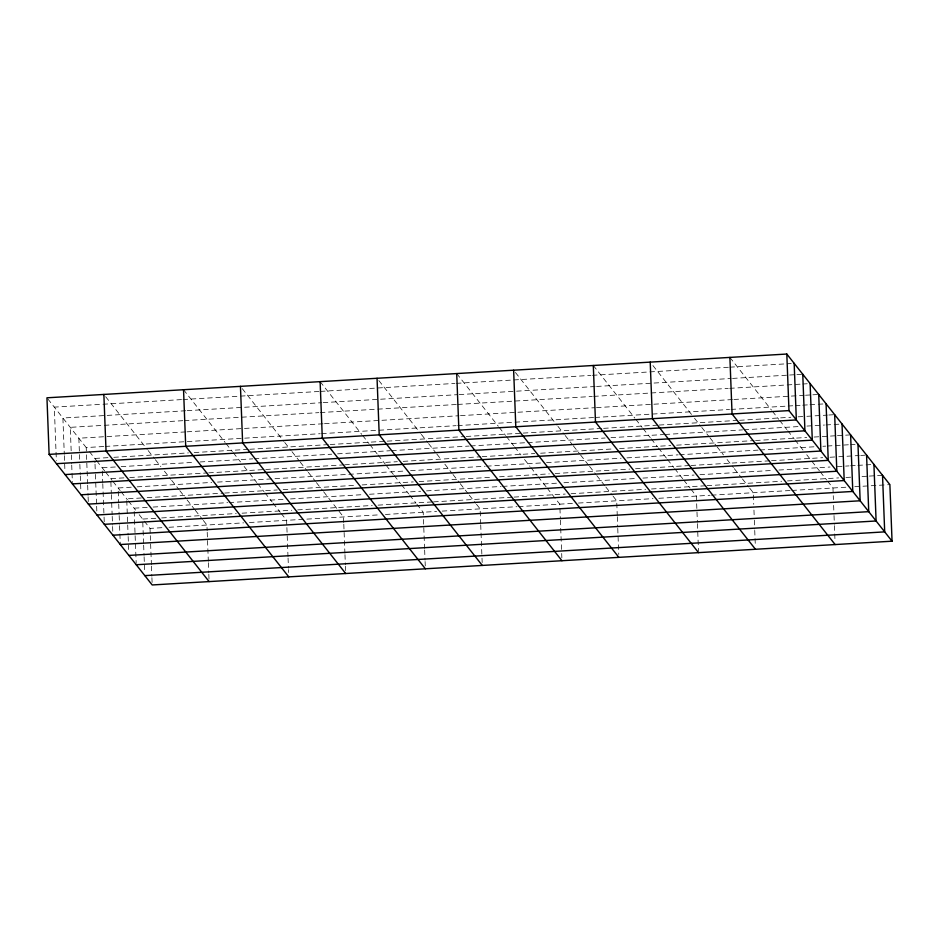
<?xml version="1.0" encoding="UTF-8"?>
<svg xmlns="http://www.w3.org/2000/svg" width="939" height="939" viewBox="0 0 939 939"><rect width="100%" height="100%" fill="white"/><g stroke="black" fill="none" stroke-linecap="round" stroke-linejoin="round"><path stroke-width="0.7" stroke-dasharray="4.7 3.52" d="M181.52 399.603L54.309 407.127L56.375 460.791M182.988 399.521L318.967 391.481M320.422 391.387L454.946 383.429M456.413 383.347L590.924 375.389M592.392 375.307L728.371 367.255M729.838 367.172L791.248 363.546M185.722 410.754L62.901 418.019L64.298 454.276M187.19 410.66L321.701 402.702M323.169 402.62L457.692 394.662M459.148 394.58L595.126 386.528M596.594 386.445L731.117 378.487M732.573 378.405L788.138 375.119M789.593 375.025L795.45 374.684M796.906 374.591L802.763 374.25M182.847 420.684L70.261 427.339L71.27 453.443M184.314 420.59L318.837 412.644M320.293 412.55L456.272 404.509M457.739 404.427L592.263 396.469M593.718 396.375L728.241 388.417M729.697 388.335L801.343 384.098M802.81 384.016L807.2 383.746M185.593 431.917L78.853 438.22L79.803 462.88M187.049 431.823L323.039 423.782M324.495 423.7L459.018 415.742M460.474 415.648L594.997 407.69M596.465 407.608L732.443 399.568M733.899 399.474L804.089 395.331M805.545 395.237L811.402 394.896M812.857 394.803L818.714 394.462M103.76 446.518L86.212 447.551L86.435 453.349M105.227 446.424L320.164 433.712M321.619 433.63L456.143 425.672M457.61 425.59L593.589 417.538M595.044 417.456L729.568 409.498M731.035 409.416L786.589 406.129M788.056 406.035L793.901 405.695M795.368 405.601L801.213 405.261M802.681 405.178L808.526 404.826M809.993 404.744L824.606 403.876M107.962 457.657L94.804 458.432L94.968 462.786M113.807 457.316L188.387 452.903M194.232 452.551L248.33 449.358M249.797 449.265L328.756 444.593M330.211 444.511L385.776 441.224M387.232 441.142L464.735 436.553M466.19 436.471L521.755 433.184M523.223 433.09L602.181 428.419M603.636 428.337L657.734 425.132M659.201 425.05L738.16 420.379M739.615 420.296L790.791 417.268M798.103 416.834L805.416 416.4M806.883 416.317L827.353 415.108M828.808 415.015L834.665 414.674M115.321 466.988L102.163 467.763L102.727 482.27M121.178 466.636L194.279 462.317M200.136 461.965L252.767 458.854M254.234 458.772L331.725 454.183M337.571 453.842L390.213 450.72M391.68 450.638L469.171 446.06M470.627 445.966L526.192 442.68M527.659 442.598L605.15 438.008M610.996 437.668L663.638 434.557M665.105 434.464L742.596 429.886M744.064 429.792L798.162 426.599M806.93 426.071L824.477 425.038M825.944 424.956L839.102 424.17M123.913 477.869L110.755 478.644L111.307 493.151M129.758 477.517L207.261 472.939M208.716 472.857L264.282 469.57M265.749 469.477L343.24 464.899M344.707 464.805L397.338 461.695M403.183 461.354L480.686 456.765M482.141 456.683L534.784 453.56M540.629 453.22L613.742 448.889M619.587 448.549L670.763 445.52M676.62 445.18L754.111 440.591M755.566 440.508L806.742 437.48M814.054 437.046L835.992 435.743M837.447 435.661L850.617 434.886M131.272 487.2L118.114 487.975L118.678 502.482M137.129 486.848L211.698 482.435M217.543 482.094L404.697 471.026M410.554 470.674L485.123 466.26M486.578 466.178L540.688 462.974M546.533 462.634L621.102 458.22M626.947 457.88L678.122 454.852M679.59 454.758L758.548 450.086M760.015 450.004L814.113 446.8M822.881 446.283L825.804 446.119M827.271 446.025L849.196 444.734M850.664 444.64L855.053 444.382M141.331 497.987L126.706 498.855L127.657 523.516M147.177 497.647L223.212 493.151M224.667 493.057L277.31 489.947M283.155 489.606L356.268 485.275M362.114 484.935L413.289 481.907M419.134 481.554L492.247 477.235M499.56 476.801L549.268 473.866M555.125 473.514L629.693 469.101M635.539 468.761L689.637 465.556M691.104 465.474L770.062 460.803M771.518 460.72L822.693 457.692M830.006 457.258L837.318 456.824M838.785 456.741L859.255 455.521M860.711 455.438L865.101 455.18M147.223 507.412L134.066 508.187L135.075 534.291M153.08 507.06L227.649 502.647M229.104 502.565L284.67 499.278M290.515 498.926L363.628 494.607M369.473 494.254L420.649 491.238M426.506 490.886L501.074 486.472M502.529 486.39L558.095 483.104M563.952 482.752L637.053 478.432M642.898 478.092L694.074 475.064M699.931 474.711L773.032 470.392M778.889 470.04L830.064 467.012M837.377 466.589L849.067 465.897M850.534 465.803L856.38 465.462M857.847 465.368L871.005 464.594M155.815 518.293L142.658 519.067L143.608 543.728M161.661 517.941L236.241 513.527M242.086 513.187L291.794 510.241M297.651 509.9L372.22 505.487M378.065 505.147L432.163 501.942M433.63 501.86L512.588 497.189M514.044 497.095L565.219 494.067M571.076 493.726L645.645 489.313M651.49 488.973L705.588 485.768M707.055 485.686L781.624 481.273M787.469 480.921L838.644 477.904M845.957 477.47L853.269 477.035M862.049 476.519L867.894 476.167M869.35 476.085L882.519 475.31M144.289 521.145L150.017 528.399L163.175 527.612M168.997 527.272L243.6 522.859M249.445 522.518L379.579 514.818M385.424 514.466L436.6 511.438M442.163 511.109L517.025 506.684M518.481 506.602L572.919 503.386M578.436 503.058L653.004 498.644M658.849 498.292L710.025 495.276M711.492 495.182L790.45 490.51M791.917 490.428L847.553 487.13M854.783 486.707L889.879 484.63M729.896 357.407L771.482 410.097M772.386 411.247L778.713 419.264M779.616 420.414L786.859 429.581M787.762 430.719L794.089 438.736M794.993 439.886L803.127 450.192M806.742 454.781L819.407 470.815M820.31 471.965L826.637 479.982M827.541 481.12L832.963 487.998L833.409 499.607M652.934 365.553L693.616 417.104M694.52 418.254L700.846 426.271M701.75 427.421L708.98 436.576M709.896 437.727L716.222 445.743M717.126 446.894L723.453 454.91M727.068 459.488L733.394 467.505M734.298 468.655L741.54 477.822M742.444 478.96L748.77 486.989M749.674 488.127L753.289 492.717L753.735 504.313M593.307 365.482L634.893 418.184M635.797 419.322L642.123 427.351M643.027 428.489L650.269 437.656M651.173 438.806L657.5 446.823M658.403 447.962L666.537 458.279M667.441 459.417L673.768 467.434M674.672 468.584L682.817 478.89M683.721 480.04L690.048 488.057M690.951 489.207L696.374 496.074L696.938 510.581M515.441 372.49L557.027 425.179M557.93 426.329L564.257 434.346M565.161 435.496L572.403 444.663M573.306 445.802L579.633 453.819M580.537 454.969L588.671 465.274M589.575 466.425L595.901 474.441M596.805 475.592L604.951 485.897M605.855 487.048L612.181 495.064M613.085 496.215L616.7 500.792L617.252 515.3M456.718 373.569L498.304 426.259M499.208 427.409L505.534 435.426M506.438 436.565L513.68 445.732M514.584 446.882L520.91 454.899M524.525 459.476L529.948 466.354M530.852 467.505L537.178 475.521M538.082 476.66L546.228 486.977M547.132 488.116L559.785 504.161L560.348 518.657M378.851 380.565L420.437 433.266M421.341 434.405L427.668 442.433M428.571 443.572L435.813 452.739M436.717 453.889L441.236 459.617M444.851 464.195L452.082 473.362M452.985 474.5L459.312 482.529M460.216 483.667L468.361 493.973M469.265 495.123L475.592 503.14M476.496 504.29L480.111 508.868L480.662 523.375M320.129 381.645L361.715 434.334M362.618 435.485L368.945 443.501M369.86 444.652L377.091 453.819M377.994 454.957L385.225 464.124M386.129 465.274L393.359 474.43M394.263 475.58L400.589 483.597M401.505 484.747L408.735 493.902M409.639 495.053L415.965 503.069M416.869 504.22L423.196 512.236L423.419 518.035M242.262 388.652L283.848 441.342M284.752 442.492L291.078 450.509M291.982 451.659L299.224 460.814M300.128 461.965L307.358 471.132M308.262 472.27L315.492 481.437M316.396 482.587L322.723 490.604M323.626 491.743L338.099 510.077M339.002 511.227L343.521 516.955L343.744 522.753M183.539 389.72L225.125 442.422M226.029 443.56L232.367 451.589M233.271 452.727L240.501 461.894M244.117 466.472L248.635 472.2M249.539 473.35L256.77 482.517M257.673 483.655L264.012 491.672M264.915 492.822L272.146 501.989M273.049 503.128L280.28 512.295M281.184 513.445L286.606 520.312L286.829 526.122M105.673 396.728L147.259 449.417M148.162 450.567L154.489 458.584M155.393 459.734L160.827 466.601M164.442 471.19L170.769 479.207M171.673 480.357L178.903 489.512M179.807 490.663L186.133 498.679M187.037 499.83L194.279 508.997M195.183 510.135L202.413 519.302M203.317 520.452L206.932 525.03L207.155 530.828M47.854 398.946L88.536 450.497M89.44 451.647L96.435 460.509M96.682 460.803L104.816 471.12M105.72 472.258L112.046 480.287M112.95 481.425L120.18 490.592M121.084 491.743L127.422 499.759M128.326 500.898L135.556 510.065M139.172 514.654L143.69 520.382M833.632 505.405L833.973 514.103M834.02 515.558L834.36 524.255M834.419 525.711L835.029 541.662M753.958 510.112L754.287 518.821M754.346 520.265L754.686 528.974M754.733 530.418L755.355 546.381M696.984 512.037L697.384 522.19M697.431 523.633L698.499 551.193M617.31 516.743L617.698 526.896M617.756 528.352L618.766 554.456M560.395 520.112L561.628 552.015M561.686 553.47L561.851 557.825M480.721 524.819L481.953 556.733M482 558.189L482.177 562.531M423.477 519.49L424.592 548.493M424.651 549.949L425.038 560.102M425.097 561.545L425.261 565.9M343.803 524.197L344.918 553.212M344.965 554.656L345.364 564.808M345.411 566.264L345.587 570.619M286.888 527.565L288.003 556.581M288.062 558.024L288.449 568.177M288.508 569.633L288.613 572.532M207.214 532.284L208.329 561.287M208.376 562.743L208.775 572.896M208.822 574.339L209.045 580.138M150.017 528.399L150.24 534.197M150.299 535.653L151.414 564.656M151.472 566.1L151.86 576.253M151.918 577.708L152.141 583.506M143.655 545.172L144.054 555.325M144.101 556.78L144.723 572.731M135.122 535.746L136.19 563.294M127.704 524.96L128.103 535.113M128.15 536.568L128.713 551.076M118.725 503.926L119.124 514.079M119.171 515.534L119.511 524.232M119.57 525.687L120.286 544.538M111.365 494.595L112.152 514.901M112.199 516.356L112.539 525.054M112.598 526.509L112.821 532.307M102.774 483.714L104.006 515.628M104.065 517.072L104.288 522.882M95.027 464.242L95.355 472.939M95.414 474.395L96.588 504.842M96.647 506.297L96.87 512.095M86.494 454.805L87.609 483.808M87.667 485.263L88.055 495.416M88.113 496.86L88.383 504.114M79.85 464.336L80.249 474.488M80.296 475.932L80.86 490.44M71.317 454.899L71.657 463.596M71.716 465.051L72.385 482.458M64.345 455.72L64.967 471.683"/><path stroke-width="1.41" d="M786.812 354.038L46.95 397.807L49.121 454.37L152.188 584.962L892.05 541.193L889.879 484.63L786.812 354.038L788.983 410.601L892.05 541.193M49.121 454.37L788.983 410.601M56.481 463.69L796.342 419.933L794.171 363.37M65.073 474.582L804.934 430.813L802.763 374.25M72.432 483.902L812.294 440.145L810.122 383.582M81.024 494.794L820.886 451.025L818.714 394.462M88.383 504.114L828.245 460.356L826.074 403.793M96.975 514.995L836.837 471.237L834.665 414.674M104.335 524.326L844.196 480.568L842.025 424.005M112.926 535.207L852.788 491.449L850.617 434.886M120.286 544.538L860.147 500.78L857.976 444.206M128.878 555.418L868.739 511.661L866.568 455.098M136.237 564.75L876.099 520.981L873.927 464.418M144.829 575.63L884.691 531.873L882.519 475.31M835.135 544.561L732.068 413.97L729.896 357.407M755.461 549.28L652.394 418.688L650.222 362.114M698.546 552.648L595.479 422.045L593.307 365.482M618.871 557.355L515.804 426.764L513.633 370.201M561.956 560.724L458.889 430.132L456.718 373.569M482.282 565.431L379.215 434.839L377.044 378.276M425.367 568.799L322.3 438.208L320.129 381.645M345.693 573.518L242.626 442.926L240.454 386.352M288.778 576.886L185.711 446.283L183.539 389.72M209.104 581.593L106.037 451.002L103.865 394.439"/></g></svg>
